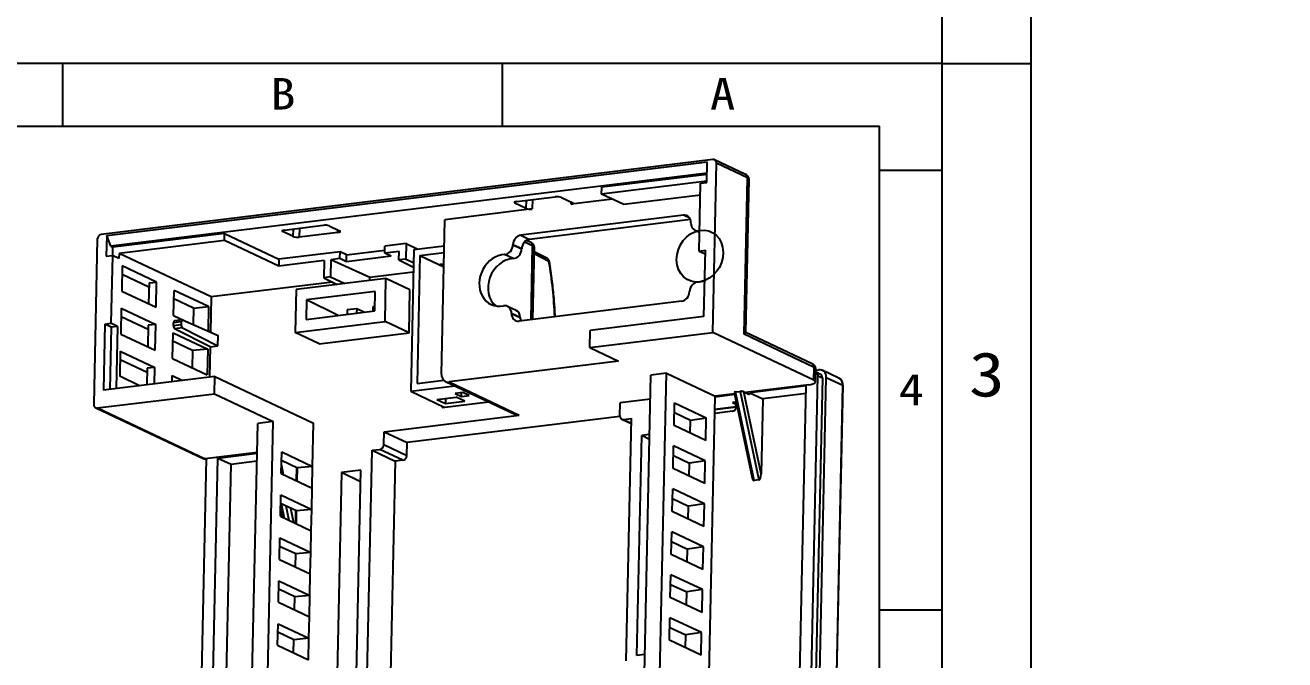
# Model space of a CAD drawing. Header units: millimetres. Extents: x 0 to 1853, y 0 to 821.
# Drawn here: x 1156.1 to 1297.9, y 543.7 to 615.1 of the extents above; entities that cross this region are included whole.
import ezdxf
from ezdxf.enums import TextEntityAlignment as Align

# ---------------------------------------------------------------- set-up
doc = ezdxf.new("R2010")
doc.units = ezdxf.units.MM
doc.header["$MEASUREMENT"] = 0
doc.layers.get('0').update_dxf_attribs({"linetype": 'CONTINUOUS'})
doc.layers.get('Defpoints').update_dxf_attribs({"linetype": 'CONTINUOUS'})
for name, color, linetype in [('4', 7, 'CONTINUOUS'), ('5', 7, 'CONTINUOUS'), ('8', 7, 'CONTINUOUS')]:
    doc.layers.add(name, color=color, linetype=linetype)
doc.styles.get("Standard").update_dxf_attribs({"font": 'txt', "bigfont": 'gbcbig.shx'})
doc.styles.add('TEXTSTYLE_0', font='txt', dxfattribs={"width": 0.8})
doc.dimstyles.get("Standard").update_dxf_attribs({"dimtxt": 3.5, "dimasz": 2, "dimexe": 0.18, "dimexo": 0.0625, "dimgap": 0.09, "dimtad": 0, "dimzin": 0, "dimdsep": 46, "dimtxsty": 'Standard', "dimblk": 'OPEN30', "dimcen": 0.09, "dimclrd": 3, "dimclre": 3, "dimclrt": 6, "dimadec": 0, "dimazin": 0, "dimtfac": 1, "dimtdec": 4, "dimtofl": 0, "dimtmove": 0, "dimatfit": 3, "dimldrblk": 'OPEN30', "dimfxl": 0, "dimtolj": 1, "dimtzin": 0, "dimlwd": 0, "dimlwe": 0, "dimarcsym": 0})

# ---------------------------------------------------------------- blocks, each defined once
blk = doc.blocks.new('_Open30')
at = {"color": 0, "linetype": 'ByBlock', "lineweight": -2}
for p, q in [((-1, 0.268), (0, 0)), ((0, 0), (-1, -0.268)), ((0, 0), (-1, 0))]:
    blk.add_line(p, q, dxfattribs=at)
blk = doc.blocks.new('*D109')
at = {"color": 3}
for p, q in [((1657.14, 691.76), (1661.99, 689.6)), ((1666.1, 687.68), (1666.1, 687.86)), ((1666.01, 687.77), (1666.19, 687.77))]:
    blk.add_line(p, q, dxfattribs=at)
at = {"layer": 'Defpoints', "color": 0}
for p in [(1663.81, 688.78), (1668.38, 686.75)]:
    blk.add_point(p, dxfattribs=at)
at = {"color": 3, "xscale": 2, "yscale": 2, "zscale": 2, "rotation": 335.9949340820313}
blk.add_blockref('_Open30', (1663.81, 688.78), dxfattribs=at)
at = {"color": 6, "insert": (1654.39, 692.98), "char_height": 3.5, "attachment_point": 5, "rotation": 335.9949}
blk.add_mtext('\\A1;∅5', dxfattribs=at)
blk = doc.blocks.new('fgfdgh')
at = {"layer": '4', "color": 251}
for p, q in [((448.09, -87.98), (438.48, -100.72)), ((448.24, -88.93), (439.56, -100.44)), ((448.09, -87.98), (451.12, -89.64)), ((448.24, -88.93), (450.65, -90.26)), ((448.24, -88.93), (449.68, -91.55)), ((449.71, -91.51), (449.47, -91.06)), ((449.88, -91.29), (449.47, -91.06)), ((459.65, -97.96), (458.82, -96.3)), ((459.69, -97.61), (458.95, -96.12)), ((439.56, -100.44), (442.22, -101.9)), ((438.48, -100.72), (442.86, -103.13)), ((438.48, -100.72), (440.5, -104.38)), ((440.32, -103.18), (442.25, -104.24)), ((440.32, -103.18), (440.85, -104.13)), ((441.2, -103.67), (440.85, -104.13)), ((440.85, -104.13), (442.77, -105.19)), ((442.77, -105.19), (442.25, -104.24)), ((443.16, -104.25), (442.39, -103.83)), ((442.39, -103.83), (442.78, -104.54)), ((442.78, -104.54), (443.05, -104.19)), ((442.78, -104.54), (443.55, -104.96)), ((443.55, -104.96), (443.16, -104.25))]:
    blk.add_line(p, q, dxfattribs=at)
blk.add_arc((459.34, -97.79), 0.4, 334.2774, 26.413, dxfattribs=at)
for centre, major_axis, ratio, start_param, end_param in [((459.34, -97.79), (-0.358, -0.178), 0.844051, 2.095928, 3.14158), ((450.02, -95.61), (-10.1, -18.13), 0.464065, 1.394629, 1.697907), ((459.34, -97.79), (0.36, -0.174), 0.112403, 5.79733, 6.283187)]:
    blk.add_ellipse(centre, major_axis=major_axis, ratio=ratio, start_param=start_param, end_param=end_param, dxfattribs=at)
blk.add_open_spline([(456.57, -103.42), (456.65, -103.31), (457.03, -102.74), (457.74, -101.6), (458.72, -99.9), (459.37, -98.64), (459.7, -97.96)], degree=3, knots=[0, 0, 0, 0, 0.066789, 0.328478, 0.639535, 1, 1, 1, 1], dxfattribs=at)
at = {"layer": '5', "color": 23}
for p, q in [((362.5, -163.52), (415.38, -93.42)), ((363.66, -164.16), (416.48, -94.13)), ((416.48, -94.13), (420.37, -96.26)), ((416.48, -94.13), (417.27, -95.55)), ((364.59, -165.38), (417.27, -95.55)), ((417.27, -95.55), (419.84, -96.96)), ((421.79, -98.99), (421.37, -99.93)), ((423.04, -100.16), (422.15, -101.34)), ((418.89, -102.83), (418.46, -103.79)), ((419.24, -102.44), (418.56, -103.96)), ((418.88, -104.54), (419.55, -103.01)), ((419.8, -103.46), (419.12, -104.99)), ((420.12, -104.04), (419.24, -105.2)), ((467.85, -122.36), (465.9, -121.29)), ((467.94, -122.14), (463.96, -131.1)), ((463.96, -131.48), (468.1, -122.17)), ((468.56, -122.42), (464.42, -131.73)), ((466.54, -123.72), (464.79, -122.76)), ((465.04, -131.35), (468.88, -122.71)), ((465.05, -122.41), (467.19, -123.59)), ((467.19, -123.58), (465.06, -122.41)), ((467.13, -122.95), (467.32, -123.3)), ((467.49, -123.15), (467.13, -122.95)), ((468.1, -122.17), (468.56, -122.42)), ((468.88, -122.71), (469.22, -123.33)), ((469.22, -123.33), (469.34, -123.18)), ((469.34, -123.18), (470.13, -124.6)), ((474.96, -126.26), (469.34, -123.18)), ((470.13, -124.6), (465.04, -131.35)), ((474.43, -126.96), (470.13, -124.6)), ((418.57, -203.19), (476.69, -126.13)), ((476.69, -126.13), (476.96, -126.6)), ((477.01, -126.15), (476.75, -125.67)), ((476.87, -125.46), (477.15, -125.62)), ((478.44, -127.71), (477.45, -125.91)), ((418.61, -200.96), (474.96, -126.26)), ((476.96, -126.6), (418.83, -203.66)), ((419.21, -203.87), (477.34, -126.81)), ((477.34, -126.81), (478.34, -128.62)), ((478.34, -128.62), (420.21, -205.67)), ((420.21, -205.71), (478.34, -128.65)), ((464.42, -131.73), (463.96, -131.48))]:
    blk.add_line(p, q, dxfattribs=at)
for centre, major_axis, ratio, start_param, end_param in [((466.84, -123.34), (-0.438, -0.242), 0.840387, 0.48791, 3.629503), ((468.19, -122.33), (-0.242, 0.193), 0.267723, 5.288113, 6.353213), ((468.65, -122.58), (-0.242, 0.193), 0.267723, 3.717317, 5.288113), ((476.31, -125.92), (0.438, 0.242), 0.840387, 5.200299, 6.357582), ((476.57, -126.39), (-0.438, -0.242), 0.840387, 2.058707, 3.141574), ((476.57, -126.39), (0.875, 0.484), 0.840387, 5.200299, 6.771096), ((477.57, -128.19), (0.875, 0.484), 0.840387, 5.200299, 6.283167), ((478.18, -128.53), (-0.16, 0.12), 0.254073, 3.141597, 3.659414), ((464.35, -130.96), (-0.402, -0.503), 0.403705, 5.288126, 6.353223), ((464.81, -131.22), (-0.402, -0.503), 0.403705, 0.070038, 1.640834)]:
    blk.add_ellipse(centre, major_axis=major_axis, ratio=ratio, start_param=start_param, end_param=end_param, dxfattribs=at)
blk.add_open_spline([(478.34, -128.65), (478.38, -128.6), (478.47, -128.46), (478.55, -128.2), (478.54, -127.92), (478.47, -127.77), (478.43, -127.71)], degree=3, knots=[0, 0, 0, 0, 0.172253, 0.480912, 0.788493, 1, 1, 1, 1], dxfattribs=at)
at = {"layer": '8', "color": 163}
for p, q in [((419.86, -66.21), (408.68, -81.04)), ((420.96, -66.49), (419.56, -68.34)), ((481.32, -99.44), (420.54, -66.04)), ((420.64, -67.73), (420.96, -66.49)), ((420.96, -66.49), (480.67, -99.3)), ((420.2, -68.72), (420.77, -67.97)), ((479.91, -100.31), (420.64, -67.73)), ((420.64, -67.73), (420.77, -67.97)), ((431.85, -74.06), (420.77, -67.97)), ((420.18, -68.68), (415.58, -74.78)), ((419.56, -68.34), (420.18, -68.68)), ((420.57, -69.39), (420.18, -68.68)), ((420.92, -68.93), (420.57, -69.39)), ((426.48, -78.98), (420.92, -68.93)), ((431.39, -74.68), (420.92, -68.93)), ((420.38, -70.27), (418.68, -72.54)), ((422.46, -74.03), (420.38, -70.27)), ((421.43, -73.98), (419.81, -71.04)), ((418.68, -72.54), (420.76, -76.3)), ((421.72, -73.6), (420.3, -75.48)), ((421.72, -73.6), (422.46, -74.03)), ((414.96, -74.44), (410.48, -80.39)), ((415.35, -75.15), (411.13, -80.75)), ((414.96, -74.44), (415.58, -74.78)), ((415.35, -75.15), (414.96, -74.44)), ((415.97, -75.49), (415.35, -75.15)), ((415.97, -75.49), (415.58, -74.78)), ((417.51, -74.08), (415.76, -76.4)), ((418.56, -77.79), (416.93, -74.85)), ((417.51, -74.08), (419.59, -77.84)), ((420.76, -76.3), (422.46, -74.03)), ((431.39, -74.68), (431.85, -74.06)), ((434.66, -80.61), (431.39, -74.68)), ((431.85, -74.06), (435.13, -79.99)), ((415.97, -75.49), (411.75, -81.09)), ((415.76, -76.4), (417.84, -80.16)), ((421.8, -78.19), (423.51, -75.93)), ((425.59, -79.69), (423.51, -75.93)), ((414.6, -77.94), (412.89, -80.2)), ((414.6, -77.94), (416.68, -81.7)), ((418.85, -77.41), (417.39, -79.34)), ((417.84, -80.16), (419.59, -77.84)), ((419.59, -77.84), (418.85, -77.41)), ((424.11, -78.83), (422.93, -76.7)), ((437.38, -77.62), (437.3, -77.72)), ((437.93, -78.85), (437.3, -77.72)), ((437.55, -77.69), (441.4, -79.8)), ((415.65, -81.65), (414.02, -78.71)), ((421.13, -79.09), (421.31, -78.85)), ((421.13, -79.09), (421.91, -79.53)), ((422.09, -79.28), (421.31, -78.85)), ((422.32, -79.16), (421.54, -78.73)), ((421.8, -78.19), (422.53, -79.51)), ((422.09, -79.28), (421.91, -79.53)), ((422.34, -79.19), (424.57, -82.96)), ((424.11, -78.83), (423, -80.3)), ((426.48, -78.98), (424.09, -82.15)), ((424.11, -78.83), (425.59, -79.69)), ((438.52, -85.6), (426.48, -78.98)), ((437.93, -78.85), (438.44, -78.18)), ((439.04, -78.51), (438.44, -79.3)), ((442.29, -81.42), (438.44, -79.3)), ((421.56, -86.48), (410.48, -80.39)), ((414.09, -82.37), (412.89, -80.2)), ((418.89, -82.06), (420.64, -79.74)), ((421.24, -82.63), (420.06, -80.5)), ((420.64, -79.74), (422.72, -83.5)), ((423.1, -83.46), (421.03, -79.46)), ((421.81, -79.9), (421.03, -79.46)), ((421.81, -79.9), (423.87, -83.88)), ((425.59, -79.69), (423.94, -81.89)), ((435.13, -79.99), (434.66, -80.61)), ((439.17, -83.08), (434.66, -80.61)), ((441.21, -83.33), (435.13, -79.99)), ((441.92, -80.25), (442.55, -81.39)), ((408.63, -81.49), (415.09, -93.18)), ((408.77, -81.63), (420.39, -88.02)), ((408.77, -81.63), (415.25, -93.35)), ((415.94, -81.27), (414.81, -82.77)), ((415.56, -83.18), (416.68, -81.7)), ((416.68, -81.7), (415.94, -81.27)), ((418.89, -82.06), (420.97, -85.82)), ((442.29, -81.42), (442.45, -81.21)), ((417.32, -84.15), (417.73, -83.6)), ((417.73, -83.6), (418.34, -84.71)), ((421.24, -82.63), (420.07, -84.18)), ((422.72, -83.5), (420.97, -85.82)), ((423.1, -83.46), (421.04, -86.19)), ((422.72, -83.5), (421.24, -82.63)), ((423.1, -83.46), (423.87, -83.88)), ((423.87, -83.88), (424.57, -82.96)), ((439.17, -83.08), (438, -84.63)), ((439.85, -83.46), (438.69, -85)), ((440.74, -83.95), (439.85, -83.46)), ((442.25, -87.65), (439.85, -83.46)), ((440.74, -83.95), (441.21, -83.33)), ((441.6, -84.04), (441.21, -83.33)), ((434.72, -83.88), (431.81, -87.74)), ((438.8, -86.12), (434.72, -83.88)), ((438.69, -85), (438, -84.63)), ((438, -84.63), (438.8, -86.12)), ((438.69, -85), (439.57, -86.54)), ((441.13, -84.66), (440.74, -83.95)), ((441.13, -84.66), (441.6, -84.04)), ((445.6, -87.11), (441.13, -84.66)), ((441.6, -84.04), (445.41, -86.13)), ((420.39, -88.02), (421.56, -86.48)), ((421.56, -86.48), (427.51, -97.24)), ((434.98, -85.51), (433.65, -87.27)), ((441.8, -89.26), (434.98, -85.51)), ((436.86, -89.03), (434.98, -85.51)), ((439.57, -86.54), (438.8, -86.12)), ((445.2, -86.4), (445.67, -85.78)), ((446.63, -87.19), (445.2, -86.4)), ((445.6, -87.11), (445.2, -86.4)), ((447.78, -86.94), (445.67, -85.78)), ((433.25, -90.35), (431.81, -87.74)), ((431.81, -87.74), (440.73, -92.65)), ((433.65, -87.27), (440.48, -91.02)), ((443.65, -88.79), (439.57, -86.54)), ((442.05, -87.91), (442.25, -87.65)), ((446.55, -90.01), (442.25, -87.65)), ((442.4, -101.2), (452.89, -87.3)), ((446.05, -87.96), (446.63, -87.19)), ((447.78, -86.94), (446.73, -88.33)), ((447.78, -86.94), (448.5, -88.21)), ((461.58, -92.08), (452.89, -87.3)), ((420.39, -88.02), (423.93, -94.42)), ((438.04, -89.11), (437.74, -89.51)), ((438.98, -89.63), (438.04, -89.11)), ((440.48, -91.02), (441.8, -89.26)), ((440.73, -92.65), (443.65, -88.79)), ((445.09, -91.4), (443.65, -88.79)), ((446.05, -87.96), (446.9, -89.55)), ((446.73, -88.33), (446.05, -87.96)), ((446.73, -88.33), (447.2, -89.15)), ((433.25, -90.35), (442.18, -95.26)), ((438.98, -89.63), (438.68, -90.03)), ((439.4, -90.43), (438.98, -89.63)), ((440.58, -90.51), (440.28, -90.91)), ((440.78, -90.62), (440.58, -90.51)), ((460.46, -90.3), (460.38, -90.4)), ((461.06, -91.63), (460.38, -90.4)), ((460.64, -90.38), (464.48, -92.49)), ((442.18, -95.26), (445.09, -91.4)), ((461.06, -91.63), (461.61, -90.91)), ((462.21, -91.24), (461.58, -92.08)), ((367.16, -166.79), (422.39, -93.58)), ((420.42, -96.19), (415.25, -93.35)), ((423.93, -94.42), (422.39, -93.58)), ((442.18, -95.26), (440.73, -92.65)), ((465, -92.94), (465.68, -94.17)), ((368.7, -167.64), (423.93, -94.42)), ((456.58, -95.36), (456.06, -94.41)), ((457.46, -94.09), (457.46, -94.08)), ((457.99, -95.03), (457.46, -94.08)), ((457.46, -94.09), (457.98, -95.03)), ((459.18, -95.48), (458.69, -94.59)), ((474.97, -102.61), (458.81, -93.73)), ((458.81, -93.73), (459.34, -94.68)), ((459.24, -95.03), (458.99, -94.57)), ((475.33, -103.47), (459.34, -94.68)), ((465.43, -94.2), (465.58, -93.99)), ((469.54, -96.46), (465.43, -94.2)), ((468.89, -95.29), (469.36, -94.68)), ((479.82, -100.42), (469.36, -94.68)), ((454.19, -102.11), (459.18, -95.48)), ((454.36, -102.21), (459.23, -95.75)), ((457.98, -95.03), (457.99, -95.03)), ((479.35, -101.04), (468.89, -95.29)), ((470.23, -97.71), (468.89, -95.29)), ((421.25, -99.7), (422.7, -97.77)), ((422.7, -97.77), (424.57, -101.14)), ((424.57, -101.14), (427.51, -97.24)), ((477.84, -101.89), (470.23, -97.71)), ((422.14, -98.53), (423.1, -100.27)), ((421.25, -99.7), (423.11, -103.07)), ((422.21, -101.45), (423.1, -100.27)), ((424.56, -101.14), (423.1, -100.27)), ((452.8, -100.26), (452.81, -100.25)), ((452.8, -100.26), (453.33, -101.21)), ((453.33, -101.2), (452.81, -100.25)), ((453.44, -100.29), (452.91, -99.34)), ((469.94, -115.25), (481.42, -100.04)), ((479.27, -101.15), (480.67, -99.3)), ((483.28, -103.41), (481.42, -100.04)), ((483.33, -102.96), (481.47, -99.59)), ((418.34, -103.56), (419.79, -101.63)), ((419.79, -101.63), (421.65, -105)), ((423.11, -103.07), (424.56, -101.14)), ((469.15, -110.33), (452.99, -101.45)), ((453.33, -101.21), (453.33, -101.2)), ((474.05, -106.92), (478.65, -100.82)), ((478.65, -100.82), (479.27, -101.15)), ((420.18, -104.14), (419.21, -102.4)), ((421.65, -105), (423.11, -103.07)), ((432.51, -103.81), (433.38, -102.66)), ((433.38, -102.66), (434.77, -105.17)), ((433.38, -102.66), (446.81, -110.04)), ((442.3, -102.11), (446.52, -109.75)), ((442.59, -102.4), (446.81, -110.04)), ((459.44, -111.66), (442.59, -102.4)), ((472.68, -117.46), (483.28, -103.41)), ((475.35, -103.3), (474.97, -102.61)), ((426.81, -103.57), (411.89, -123.35)), ((413.83, -124.41), (428.74, -104.63)), ((414.64, -125.34), (431.06, -103.57)), ((418.34, -103.56), (420.2, -106.93)), ((419.3, -105.31), (420.18, -104.14)), ((421.65, -105), (420.18, -104.14)), ((428.74, -104.63), (426.81, -103.57)), ((427.93, -105.71), (426.81, -103.57)), ((431.06, -103.57), (431.83, -103.99)), ((431.06, -103.57), (432.45, -106.08)), ((433.22, -106.5), (431.83, -103.99)), ((432.51, -103.81), (433.9, -106.33)), ((440.37, -104.14), (440.28, -104.26)), ((440.28, -104.26), (444.88, -106.79)), ((472.95, -117.42), (483.32, -103.68)), ((475.05, -104.72), (475.33, -105.23)), ((475.15, -103.81), (475.16, -103.81)), ((415.42, -107.43), (416.88, -105.5)), ((432.45, -106.08), (416.03, -127.85)), ((417.27, -108), (416.3, -106.26)), ((416.88, -105.5), (418.74, -108.86)), ((420.2, -106.93), (421.65, -105)), ((433.22, -106.5), (432.45, -106.08)), ((433.9, -106.33), (434.77, -105.17)), ((455.93, -116.8), (434.77, -105.17)), ((475.39, -105.03), (475.43, -105.1)), ((415.42, -107.43), (417.29, -110.79)), ((418.74, -108.86), (420.2, -106.93)), ((457.71, -108.53), (458.87, -106.98)), ((470.18, -113.2), (458.87, -106.98)), ((470.18, -113.2), (474.67, -107.25)), ((474.05, -106.92), (474.67, -107.25)), ((474.05, -106.92), (474.42, -107.58)), ((416.39, -109.17), (417.27, -108)), ((418.74, -108.86), (417.27, -108)), ((417.28, -110.79), (418.74, -108.86)), ((457.71, -108.53), (459.44, -111.66)), ((457.71, -108.53), (469.94, -115.25)), ((412.51, -111.29), (413.97, -109.36)), ((414.35, -111.86), (413.39, -110.12)), ((413.97, -109.36), (415.83, -112.72)), ((470.5, -109.98), (470.5, -109.98)), ((412.51, -111.29), (414.37, -114.65)), ((413.48, -113.03), (414.35, -111.86)), ((415.83, -112.72), (414.35, -111.86)), ((415.83, -112.72), (417.29, -110.79)), ((409.6, -115.15), (411.06, -113.22)), ((411.06, -113.22), (412.92, -116.58)), ((414.37, -114.65), (415.83, -112.72)), ((411.44, -115.72), (410.48, -113.98)), ((412.92, -116.58), (414.37, -114.65)), ((406.63, -187.77), (461.48, -115.06)), ((408.17, -188.62), (463.02, -115.9)), ((409.6, -115.15), (411.46, -118.52)), ((410.56, -116.89), (411.44, -115.72)), ((412.92, -116.58), (411.44, -115.72)), ((455.98, -116.71), (456.85, -115.55)), ((459.86, -117.21), (456.85, -115.55)), ((463.02, -115.9), (461.48, -115.06)), ((463.02, -115.9), (465.95, -121.22)), ((476.02, -126.26), (469.94, -115.25)), ((411.46, -118.51), (412.91, -116.58)), ((455.92, -117.17), (456.49, -118.19)), ((456.07, -117.31), (456.84, -117.73)), ((456.07, -117.31), (456.53, -118.14)), ((476.9, -125.1), (472.68, -117.46)), ((476.95, -124.65), (472.96, -117.42)), ((440.41, -139.51), (456.84, -117.73)), ((441.75, -139.75), (456.66, -119.98)), ((457.44, -120.41), (456.66, -119.98)), ((457.11, -120.84), (456.66, -119.98)), ((460.27, -121.2), (461.82, -119.15)), ((461.15, -120.03), (462.11, -121.78)), ((461.82, -119.15), (463.72, -122.6)), ((413.19, -191.16), (465.95, -121.22)), ((462.18, -124.65), (460.27, -121.2)), ((461.24, -122.95), (462.12, -121.78)), ((462.12, -121.78), (463.72, -122.6)), ((467.88, -122.28), (465.95, -121.22)), ((457.36, -125.06), (458.9, -123.02)), ((460.8, -126.47), (458.9, -123.02)), ((462.18, -124.65), (463.72, -122.6)), ((475.26, -126.33), (468.97, -122.88)), ((458.24, -123.9), (459.2, -125.64)), ((459.27, -128.51), (457.36, -125.06)), ((458.33, -126.81), (459.21, -125.64)), ((460.8, -126.47), (459.2, -125.64)), ((476.02, -126.26), (476.9, -125.1)), ((476.07, -126.53), (476.94, -125.37)), ((454.45, -128.92), (455.99, -126.88)), ((457.89, -130.33), (455.99, -126.88)), ((459.27, -128.51), (460.8, -126.47)), ((456.35, -132.37), (454.45, -128.92)), ((455.33, -127.76), (456.29, -129.5)), ((455.41, -130.67), (456.29, -129.5)), ((457.89, -130.33), (456.29, -129.5)), ((456.35, -132.37), (457.89, -130.33)), ((451.54, -132.78), (453.07, -130.74)), ((452.41, -131.62), (453.38, -133.36)), ((454.98, -134.19), (453.07, -130.74)), ((453.44, -136.23), (451.54, -132.78)), ((448.62, -136.64), (450.16, -134.6)), ((452.07, -138.05), (450.16, -134.6)), ((452.5, -134.53), (453.38, -133.36)), ((454.98, -134.19), (453.38, -133.36)), ((453.44, -136.23), (454.98, -134.19)), ((449.5, -135.48), (450.47, -137.22)), ((450.53, -140.09), (448.62, -136.64)), ((449.59, -138.39), (450.47, -137.22)), ((452.07, -138.05), (450.47, -137.22)), ((445.71, -140.5), (447.25, -138.47)), ((449.15, -141.91), (447.25, -138.47)), ((450.53, -140.09), (452.07, -138.05)), ((442.53, -140.18), (441.75, -139.75)), ((446.59, -139.34), (447.55, -141.08)), ((447.62, -143.95), (445.71, -140.5)), ((446.68, -142.25), (447.56, -141.08)), ((449.15, -141.91), (447.56, -141.08)), ((447.62, -143.95), (449.15, -141.91))]:
    blk.add_line(p, q, dxfattribs=at)
for centre, major_axis, ratio, start_param, end_param in [((420.25, -66.42), (-0.438, -0.242), 0.840387, 3.629503, 5.200299), ((437.68, -77.93), (-0.399, 0.301), 0.254073, 5.23021, 6.801007), ((421.21, -79.23), (0.144, 0.263), 0.478982, 1.27691, 2.830264), ((421.39, -78.99), (0.144, 0.263), 0.478994, 6.277994, 7.560145), ((422.17, -79.43), (0.144, 0.263), 0.478994, 6.006791, 7.560145), ((438.31, -79.07), (-0.399, 0.301), 0.254073, 0.517821, 2.088618), ((421.99, -79.67), (0.144, 0.263), 0.478982, 1.27691, 2.830264), ((441.53, -80.04), (-0.399, 0.301), 0.254073, 3.659414, 5.23021), ((409.06, -81.25), (-0.438, -0.242), 0.840387, 5.200299, 6.771096), ((442.16, -81.18), (-0.399, 0.301), 0.254073, 2.088618, 3.659414), ((460.77, -90.61), (-0.399, 0.301), 0.254073, 5.23021, 6.801007), ((461.45, -91.85), (-0.399, 0.301), 0.254073, 0.517821, 2.088618), ((415.41, -92.73), (0.047, 0.657), 0.629825, 2.371132, 2.85906), ((458.23, -94.5), (0.875, 0.484), 0.840387, 0.48791, 2.058707), ((464.61, -92.73), (-0.399, 0.301), 0.254073, 3.659414, 5.23021), ((454.17, -96.64), (2.63, 1.45), 0.840387, 0.42537, 3.692044), ((454.69, -97.59), (2.63, 1.45), 0.840387, 0.42537, 2.924886), ((456.69, -93.66), (-0.875, -0.484), 0.840387, 0.42537, 2.058707), ((458.76, -95.45), (-0.875, -0.484), 0.840387, 3.629503, 5.200299), ((465.3, -93.96), (-0.399, 0.301), 0.254073, 2.088618, 3.659414), ((457.21, -94.61), (0.875, 0.484), 0.840387, 3.566962, 5.200299), ((458.8, -95.27), (-0.438, -0.242), 0.840387, 2.058707, 3.141574), ((458.03, -94.85), (1.2, -0.9), 0.254073, 6.283184, 6.801007), ((452.04, -99.83), (-0.875, -0.484), 0.840387, 2.058707, 3.692044), ((453.57, -100.68), (0.875, 0.484), 0.840387, 2.058707, 3.629503), ((452.56, -100.78), (0.875, 0.484), 0.840387, 5.200299, 6.283176), ((481.03, -99.83), (-0.438, -0.242), 0.840387, 2.058707, 3.629503), ((443.17, -101.63), (-0.875, -0.484), 0.840387, 5.200299, 6.771096), ((454.1, -101.63), (-0.875, -0.484), 0.840387, 5.200299, 5.606743), ((474.39, -103.38), (0.875, 0.484), 0.840387, 5.200299, 6.771096), ((482.89, -103.2), (-0.438, -0.242), 0.840387, 2.058707, 3.141574), ((482.12, -102.77), (1.2, -0.9), 0.254073, 6.283184, 6.801007), ((432.13, -103.6), (-0.438, -0.242), 0.840387, 0.48791, 2.058707), ((473.79, -107.42), (2.63, 1.45), 0.840387, 0.524522, 6.807707), ((475.92, -104.23), (-0.875, -0.484), 0.840387, 5.200299, 6.833636), ((433.51, -106.12), (0.438, 0.242), 0.840387, 3.629503, 5.200299), ((447.39, -109.26), (0.875, 0.484), 0.840387, 3.141575, 3.629503), ((469.73, -109.56), (0.875, 0.484), 0.840387, 3.629503, 5.200299), ((471.27, -110.4), (-0.875, -0.484), 0.840387, 3.566962, 5.200299), ((473.79, -107.42), (2.63, 1.45), 0.840387, 3.566962, 3.861677), ((456.36, -116.92), (-0.438, -0.242), 0.840387, 5.200299, 6.771096), ((476.51, -124.89), (-0.438, -0.242), 0.840387, 2.058707, 3.141574), ((475.74, -124.46), (1.2, -0.9), 0.254073, 6.283184, 6.801007), ((474.87, -125.62), (1.2, -0.9), 0.254073, 5.23021, 6.801007)]:
    blk.add_ellipse(centre, major_axis=major_axis, ratio=ratio, start_param=start_param, end_param=end_param, dxfattribs=at)
for points, knots in [([(459.22, -95.75), (459.24, -95.73), (459.3, -95.66), (459.35, -95.49), (459.34, -95.3), (459.3, -95.15), (459.26, -95.06), (459.24, -95.03)], [0, 0, 0, 0, 0.086223, 0.350442, 0.586475, 0.841274, 1, 1, 1, 1]), ([(483.31, -103.67), (483.33, -103.66), (483.39, -103.58), (483.44, -103.42), (483.44, -103.22), (483.39, -103.07), (483.35, -102.99), (483.33, -102.96)], [0, 0, 0, 0, 0.086223, 0.350442, 0.586475, 0.841274, 1, 1, 1, 1]), ([(472.68, -117.46), (472.73, -117.46), (472.84, -117.46), (472.92, -117.44), (472.95, -117.43), (472.95, -117.42)], [0, 0, 0, 0, 0.392813, 0.785143, 1, 1, 1, 1]), ([(476.93, -125.36), (476.95, -125.35), (477.02, -125.27), (477.06, -125.11), (477.06, -124.91), (477.01, -124.76), (476.97, -124.68), (476.95, -124.65)], [0, 0, 0, 0, 0.086223, 0.350442, 0.586475, 0.841274, 1, 1, 1, 1])]:
    blk.add_open_spline(points, degree=3, knots=knots, dxfattribs=at)
blk = doc.blocks.new('44aa')
at = {"color": 7, "linetype": 'Continuous'}
for p, q in [((-297, 210.02), (0, 210.02)), ((-99, 202.95), (-99, 210.02)), ((-49.5, 202.95), (-49.5, 210.02)), ((0, 0), (0, 210.02)), ((-289.93, 202.95), (-7.07, 202.95)), ((-7.07, 7.07), (-7.07, 202.95)), ((-7.07, 198), (0, 198)), ((-7.07, 148.5), (0, 148.5))]:
    blk.add_line(p, q, dxfattribs=at)
at = {"color": 2, "style": 'TEXTSTYLE_0'}
for s, width, p, p2 in [('B', 0.858525, (-75.65, 204.81), (-72.82, 204.81)), ('A', 0.858525, (-26.15, 204.81), (-23.32, 204.81)), ('4', 1.029662, (-4.91, 171.51), (-2.09, 171.51))]:
    blk.add_text(s, height=3.54, dxfattribs=dict(at, width=width)).set_placement(p, p2, align=Align.FIT)
blk = doc.blocks.new('SUN_6HWZ35TKUHLG5E9ZFKZ2V2VAJLS')
blk.add_blockref('44aa', (0, 0))
blk = doc.blocks.new('SUN_6HWZ35TKK40GSGJE8VEUYAXIAKM')
at = {"color": 7, "linetype": 'Continuous'}
for p, q in [((-594, 0), (-594, 420)), ((-584, 10), (-584, 410)), ((-594, 210), (-584, 210))]:
    blk.add_line(p, q, dxfattribs=at)
at = {"color": 2, "style": 'TEXTSTYLE_0', "width": 1.029662}
blk.add_text('3', height=5, dxfattribs=at).set_placement((-590.99, 172.5), (-586.99, 172.5), align=Align.FIT)

msp = doc.modelspace()

# ---------------------------------------------------------------- block references
for name, p in [('SUN_6HWZ35TKK40GSGJE8VEUYAXIAKM', (1853.352, 400.79)), ('SUN_6HWZ35TKUHLG5E9ZFKZ2V2VAJLS', (1259.352, 400.79))]:
    msp.add_blockref(name, p)
at = {"rotation": 35.78600311279297}
msp.add_blockref('fgfdgh', (784.906, 399.185), dxfattribs=at)

# ---------------------------------------------------------------- dimensions: what is measured, and where the dimension line sits
dim = msp.add_linear_dim(base=(1663.812273475, 688.782428712), p1=(0, 0), p2=(0, 0), dimstyle='Standard')
dim.commit()
dim.dimension.update_dxf_attribs({"geometry": '*D109', "text_midpoint": (1654.389890783, 692.978541807), "dimtype": 160})

doc.saveas('drawing.dxf')
